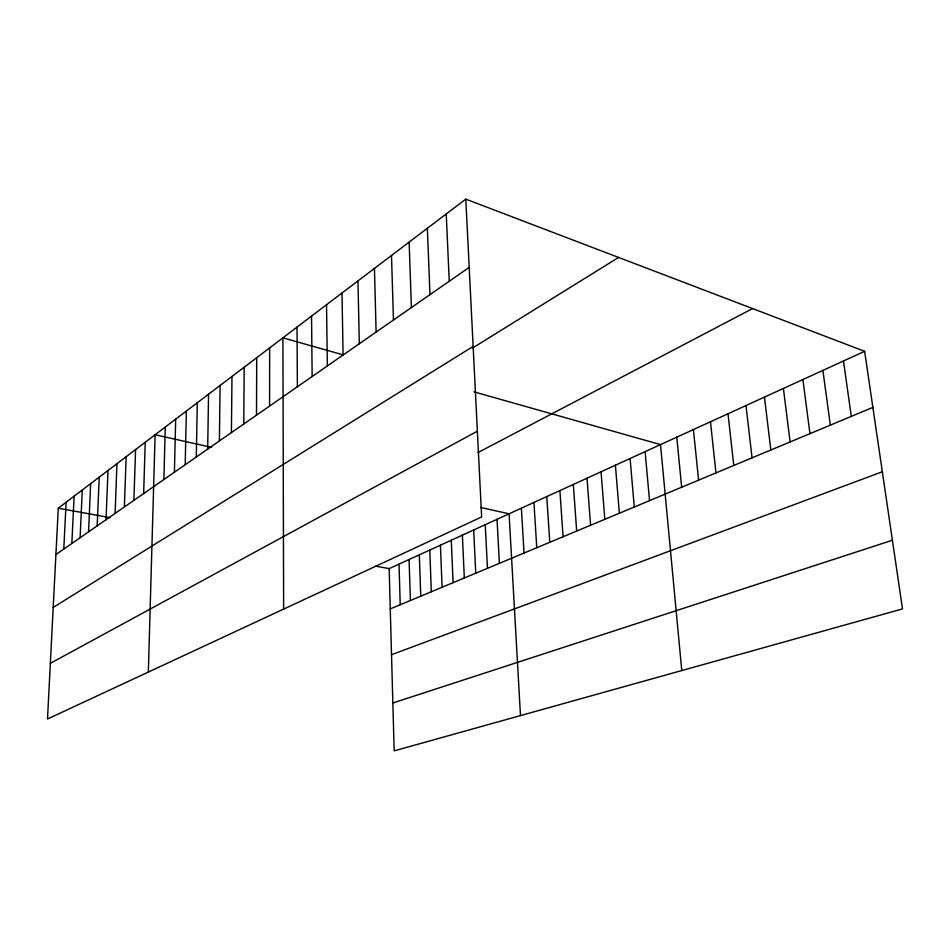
<?xml version="1.0" encoding="UTF-8"?>
<svg xmlns="http://www.w3.org/2000/svg" width="950" height="950" viewBox="0 0 950 950"><rect width="100%" height="100%" fill="white"/><g stroke="black" fill="none" stroke-linecap="round" stroke-linejoin="round"><path stroke-width="1.43" d="M269.598 406.077L269.634 347.902M256.5 415.174L256.726 357.687M243.782 424.009L244.174 367.211M231.408 432.606L231.978 376.461M219.391 440.954L220.103 385.474M207.682 449.089L208.549 394.238M196.294 456.997L197.291 402.764M185.203 464.704L186.342 411.077M174.408 472.209L175.667 419.176M163.887 479.512L165.252 427.061M148.343 672.066L155.111 434.756L211.684 447.391M143.64 493.584L145.219 442.261M133.891 500.353L135.577 449.576M124.379 506.968L126.16 456.713M115.093 513.416L116.957 463.695M106.032 519.709L107.991 470.499M97.185 525.861L99.216 477.149M88.552 531.857L90.654 483.645M80.109 537.724L82.282 489.986M71.856 543.447L74.112 496.197M63.792 549.053L66.108 502.253M465.785 199.132L58.282 508.191L47.5 718.996L481.65 516.954L465.785 199.132L864.631 351.322L902.5 608.914L394.167 750.868L389.156 568.622L864.631 351.322M55.919 554.527L469.193 267.401M53.212 607.43L473.136 346.406M472.423 348.116L618.592 257.438M50.35 663.326L477.363 431.181M478.028 452.521L752.59 308.572M390.26 608.903L872.872 407.384M391.519 654.728L882.336 471.758M392.849 702.988L892.406 540.241M58.282 508.191L110.105 517.655M375.678 566.153L389.156 568.622M480.558 507.442L509.081 513.808L520.481 715.587M343.259 354.896L282.922 337.832L283.623 609.104M474.014 391.863L660.499 444.6L681.779 670.546M843.469 360.988L851.307 416.385M822.89 370.393L830.347 425.137M802.881 379.537L809.958 433.651M783.406 388.431L790.127 441.928M764.453 397.1L770.842 449.991M745.988 405.531L752.056 457.829M728.009 413.761L733.768 465.464M710.481 421.764L715.956 472.91M693.405 429.566L698.594 480.154M676.756 437.178L681.672 487.219M645.109 451.642L649.539 500.638M630.087 458.506L634.279 507.015M615.398 465.215L619.376 513.237M601.053 471.782L604.817 519.317M587.017 478.183L590.591 525.255M573.313 484.452L576.674 531.062M559.894 490.58L563.077 536.738M546.773 496.577L549.777 542.296M533.936 502.443L536.774 547.722M521.372 508.191L524.044 553.043M497.04 519.317L499.391 563.338M485.248 524.697L487.457 568.314M473.694 529.981L475.76 573.206M462.377 535.147L464.312 577.98M446.239 213.964L449.243 281.259M451.286 540.217L453.091 582.671M440.42 545.193L442.094 587.266M427.358 228.285L429.994 294.642M429.768 550.062L431.312 591.755M409.129 242.107L411.409 307.551M419.318 554.836L420.755 596.173M409.07 559.514L410.388 600.495M391.495 255.479L393.454 320.019M399.012 564.11L400.223 604.746M374.454 268.399L376.105 332.072M357.96 280.915L359.326 343.734M342 293.016L343.081 355.015M326.527 304.748L327.37 365.94M311.541 316.113L312.134 376.521M297.017 327.133L297.374 386.769"/></g></svg>
